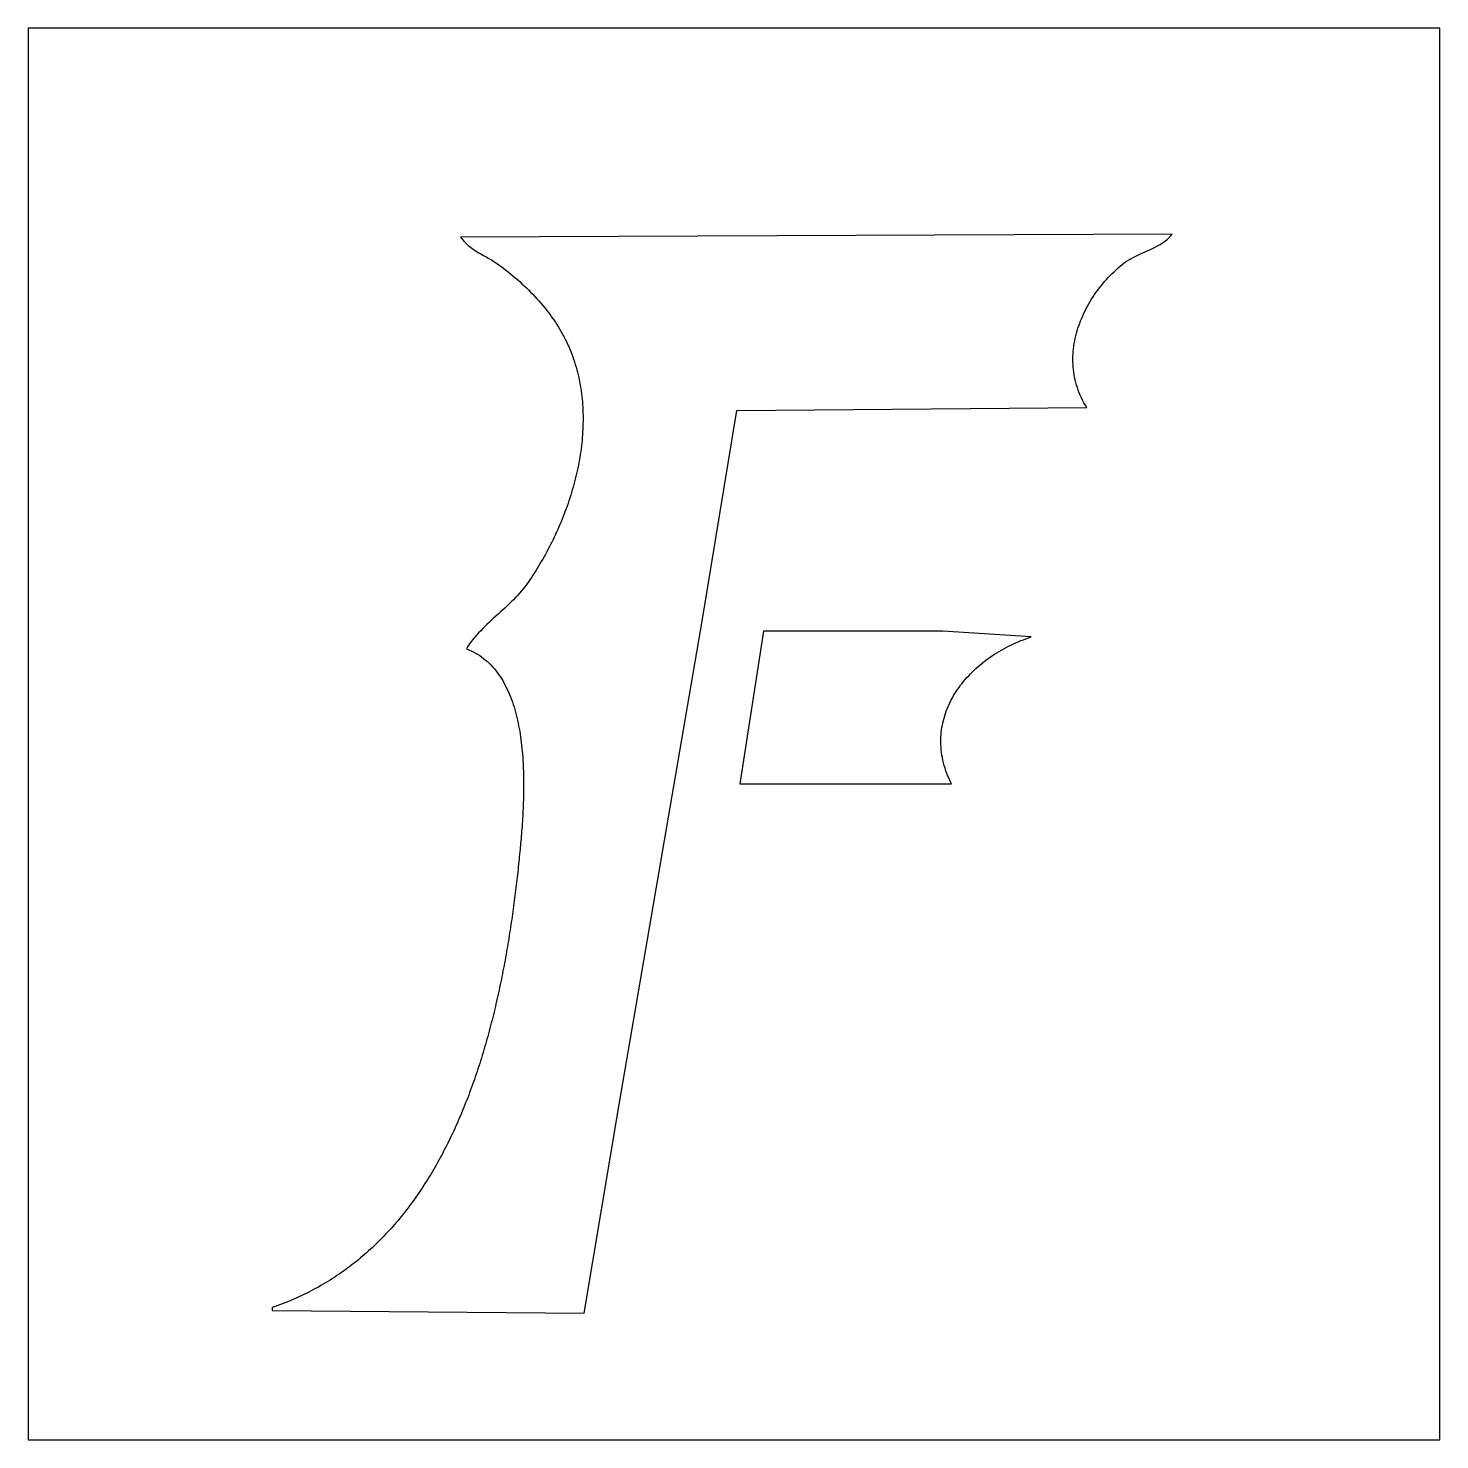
# Model space of a CAD drawing. Extents: x 0 to 480, y 0 to 480.
import ezdxf

# ---------------------------------------------------------------- set-up
doc = ezdxf.new("R2010")
doc.units = 0
doc.layers.add('C7', color=7, linetype='CONTINUOUS')

msp = doc.modelspace()

# ---------------------------------------------------------------- linework, layer by layer
at = {"layer": 'C7'}
for points in [[(0, 480)], [(0, 480), (0, 0), (480, 0), (480, 480), (0, 480)], [(147, 409), (147.5669, 408.2142), (148.2004, 407.476), (148.8931, 406.781), (149.6379, 406.1244), (150.4276, 405.5016), (151.2548, 404.9082), (152.1123, 404.3394), (152.9929, 403.7907), (153.8893, 403.2574), (154.7944, 402.7351), (155.7008, 402.219), (156.6013, 401.7046), (157.4888, 401.1872), (158.3558, 400.6624), (159.1953, 400.1254), (160, 399.5717), (160.8196, 398.9755), (161.6336, 398.3682), (162.4417, 397.7499), (163.2436, 397.1209), (164.0389, 396.4812), (164.8273, 395.831), (165.6086, 395.1704), (166.3824, 394.4996), (167.1483, 393.8186), (167.9062, 393.1278), (168.6557, 392.4271), (169.3964, 391.7168), (170.1282, 390.9969), (170.8505, 390.2677), (171.5633, 389.5293), (172.266, 388.7817), (172.9585, 388.0252), (173.6405, 387.26), (174.3115, 386.486), (174.9713, 385.7036), (175.6197, 384.9127), (176.2562, 384.1137), (176.8806, 383.3065), (177.4925, 382.4914), (178.0917, 381.6686), (178.6779, 380.838), (179.2507, 380), (179.7772, 379.2013), (180.2872, 378.3964), (180.7807, 377.5854), (181.2579, 376.7683), (181.7189, 375.9455), (182.1639, 375.1169), (182.5929, 374.2828), (183.0061, 373.4432), (183.4036, 372.5984), (183.7855, 371.7484), (184.152, 370.8934), (184.5031, 370.0336), (184.8391, 369.169), (185.16, 368.2998), (185.4659, 367.4262), (185.7571, 366.5483), (186.0335, 365.6662), (186.2954, 364.7801), (186.5428, 363.8901), (186.7759, 362.9964), (186.9948, 362.099), (187.1996, 361.1982), (187.3905, 360.2941), (187.5675, 359.3867), (187.7309, 358.4763), (187.8807, 357.5631), (188.017, 356.647), (188.14, 355.7283), (188.2498, 354.8071), (188.3466, 353.8836), (188.4303, 352.9579), (188.5013, 352.0301), (188.5596, 351.1003), (188.6053, 350.1688), (188.6385, 349.2356), (188.6594, 348.3009), (188.6682, 347.3649), (188.6648, 346.4276), (188.6495, 345.4892), (188.6224, 344.5499), (188.5835, 343.6097), (188.5331, 342.6689), (188.4713, 341.7275), (188.3981, 340.7858), (188.3137, 339.8438), (188.2182, 338.9017), (188.1118, 337.9596), (187.9946, 337.0177), (187.8666, 336.0761), (187.7281, 335.1349), (187.5791, 334.1943), (187.4198, 333.2545), (187.2503, 332.3155), (187.0707, 331.3775), (186.8812, 330.4406), (186.6818, 329.5051), (186.4727, 328.5709), (186.2541, 327.6384), (186.026, 326.7075), (185.7885, 325.7785), (185.5419, 324.8514), (185.2862, 323.9265), (185.0215, 323.0038), (184.748, 322.0836), (184.4658, 321.1659), (184.175, 320.2508), (183.8757, 319.3386), (183.5682, 318.4294), (183.2524, 317.5232), (182.9285, 316.6203), (182.5967, 315.7208), (182.257, 314.8248), (181.9096, 313.9324), (181.5547, 313.0439), (181.1923, 312.1593), (180.8225, 311.2787), (180.4456, 310.4024), (180.0616, 309.5305), (179.6706, 308.663), (179.2728, 307.8002), (178.8682, 306.9422), (178.4571, 306.089), (178.0395, 305.241), (177.6156, 304.3981), (177.1855, 303.5606), (176.7493, 302.7285), (176.3071, 301.9021), (175.8591, 301.0814), (175.4054, 300.2666), (174.9461, 299.4579), (174.4813, 298.6553), (174.0113, 297.859), (173.5359, 297.0692), (173.0556, 296.286), (172.5702, 295.5095), (172.08, 294.7399), (171.5851, 293.9774), (171.0856, 293.2219), (170.5816, 292.4738), (170.0734, 291.7331), (169.5609, 291), (168.9734, 290.1944), (168.3607, 289.4047), (167.7247, 288.6294), (167.0674, 287.8677), (166.3908, 287.1181), (165.6969, 286.3798), (164.9877, 285.6513), (164.265, 284.9317), (163.531, 284.2198), (162.7876, 283.5144), (162.0368, 282.8143), (161.2806, 282.1184), (160.5209, 281.4256), (159.7597, 280.7347), (158.9991, 280.0446), (158.2409, 279.3541), (157.4873, 278.662), (156.7401, 277.9672), (156.0014, 277.2686), (155.273, 276.5649), (154.5571, 275.8551), (153.8557, 275.138), (153.1705, 274.4125), (152.5038, 273.6773), (151.8574, 272.9314), (151.2333, 272.1735), (150.6335, 271.4026), (150.0601, 270.6175), (149.5149, 269.817), (149, 269), (149.8063, 268.6704), (150.5912, 268.3153), (151.3548, 267.9352), (152.0974, 267.5305), (152.8193, 267.1019), (153.5208, 266.6498), (154.202, 266.1747), (154.8634, 265.6771), (155.5051, 265.1575), (156.1275, 264.6165), (156.7307, 264.0545), (157.3151, 263.472), (157.881, 262.8696), (158.4285, 262.2478), (158.958, 261.6071), (159.4697, 260.9479), (159.964, 260.2708), (160.441, 259.5763), (160.901, 258.8649), (161.3443, 258.1371), (161.7712, 257.3935), (162.182, 256.6345), (162.5768, 255.8606), (162.956, 255.0723), (163.3199, 254.2702), (163.6687, 253.4548), (164.0026, 252.6265), (164.322, 251.7859), (164.6271, 250.9335), (164.9182, 250.0697), (165.1955, 249.1952), (165.4593, 248.3104), (165.71, 247.4157), (165.9476, 246.5118), (166.1726, 245.5991), (166.3852, 244.6782), (166.5856, 243.7495), (166.7742, 242.8135), (166.9511, 241.8708), (167.1167, 240.9219), (167.2713, 239.9673), (167.415, 239.0074), (167.5482, 238.0428), (167.6711, 237.074), (167.784, 236.1015), (167.8871, 235.1258), (167.9808, 234.1475), (168.0653, 233.167), (168.1409, 232.1848), (168.2078, 231.2014), (168.2663, 230.2174), (168.3166, 229.2333), (168.3591, 228.2495), (168.394, 227.2666), (168.4216, 226.2851), (168.4421, 225.3054), (168.4558, 224.3282), (168.4631, 223.3539), (168.464, 222.383), (168.459, 221.416), (168.4482, 220.4534), (168.432, 219.4958), (168.4106, 218.5436), (168.3843, 217.5973), (168.3533, 216.6575), (168.3179, 215.7247), (168.2785, 214.7994), (168.2352, 213.882), (168.1883, 212.9731), (168.1381, 212.0732), (168.0848, 211.1829), (168.0288, 210.3025), (167.9702, 209.4327), (167.9095, 208.5739), (167.8467, 207.7266), (167.7823, 206.8913), (167.7164, 206.0687), (167.6493, 205.259), (167.5814, 204.463), (167.5128, 203.681), (167.4438, 202.9136), (167.3747, 202.1613), (167.3059, 201.4246), (167.2374, 200.7039), (167.1697, 200), (167.0859, 199.1417), (167.0006, 198.2806), (166.9136, 197.4168), (166.825, 196.5504), (166.7347, 195.6813), (166.6427, 194.8097), (166.5489, 193.9356), (166.4534, 193.0591), (166.3561, 192.1801), (166.2569, 191.2988), (166.1559, 190.4152), (166.053, 189.5294), (165.9483, 188.6415), (165.8416, 187.7514), (165.733, 186.8592), (165.6223, 185.9651), (165.5097, 185.069), (165.3951, 184.1709), (165.2784, 183.2711), (165.1596, 182.3695), (165.0387, 181.4661), (164.9157, 180.561), (164.7905, 179.6544), (164.6631, 178.7461), (164.5335, 177.8364), (164.4017, 176.9252), (164.2676, 176.0126), (164.1312, 175.0986), (163.9925, 174.1834), (163.8515, 173.2669), (163.7081, 172.3492), (163.5622, 171.4304), (163.414, 170.5106), (163.2633, 169.5897), (163.1102, 168.6678), (162.9545, 167.7451), (162.7963, 166.8215), (162.6356, 165.8971), (162.4722, 164.972), (162.3063, 164.0461), (162.1377, 163.1197), (161.9665, 162.1926), (161.7926, 161.2651), (161.616, 160.337), (161.4366, 159.4086), (161.2545, 158.4798), (161.0696, 157.5507), (160.8818, 156.6214), (160.6913, 155.6918), (160.4978, 154.7621), (160.3015, 153.8324), (160.1022, 152.9026), (159.9, 151.9728), (159.6948, 151.0432), (159.4866, 150.1136), (159.2754, 149.1843), (159.0612, 148.2552), (158.8438, 147.3264), (158.6234, 146.398), (158.3998, 145.47), (158.1731, 144.5424), (157.9431, 143.6154), (157.71, 142.6889), (157.4736, 141.7631), (157.234, 140.838), (156.9911, 139.9136), (156.7449, 138.99), (156.4953, 138.0673), (156.2423, 137.1454), (155.986, 136.2246), (155.7262, 135.3047), (155.463, 134.386), (155.1963, 133.4683), (154.9262, 132.5519), (154.6525, 131.6366), (154.3752, 130.7227), (154.0944, 129.8101), (153.8099, 128.8989), (153.5219, 127.9892), (153.2301, 127.081), (152.9347, 126.1744), (152.6356, 125.2693), (152.3328, 124.366), (152.0261, 123.4644), (151.7157, 122.5646), (151.4015, 121.6666), (151.0835, 120.7705), (150.7616, 119.8764), (150.4357, 118.9843), (150.106, 118.0942), (149.7723, 117.2063), (149.4347, 116.3205), (149.093, 115.437), (148.7474, 114.5557), (148.3976, 113.6768), (148.0438, 112.8003), (147.6859, 111.9262), (147.3239, 111.0547), (146.9577, 110.1856), (146.5873, 109.3192), (146.2128, 108.4555), (145.834, 107.5945), (145.4509, 106.7363), (145.0635, 105.8809), (144.6719, 105.0284), (144.2759, 104.1788), (143.8755, 103.3322), (143.4707, 102.4887), (143.0615, 101.6483), (142.6479, 100.8111), (142.2298, 99.977), (141.8072, 99.1463), (141.3801, 98.3189), (140.9484, 97.4948), (140.5122, 96.6742), (140.0714, 95.8571), (139.6259, 95.0436), (139.1758, 94.2336), (138.721, 93.4273), (138.2615, 92.6247), (137.7972, 91.8259), (137.3282, 91.0309), (136.8544, 90.2398), (136.3758, 89.4526), (135.8924, 88.6694), (135.4041, 87.8902), (134.9109, 87.1152), (134.4128, 86.3443), (133.9098, 85.5776), (133.4018, 84.8152), (132.8887, 84.057), (132.3707, 83.3033), (131.8476, 82.554), (131.3195, 81.8092), (130.7862, 81.0689), (130.2478, 80.3332), (129.7043, 79.6021), (129.1556, 78.8758), (128.6017, 78.1542), (128.0425, 77.4374), (127.4781, 76.7255), (126.9084, 76.0185), (126.3334, 75.3165), (125.7531, 74.6195), (125.1674, 73.9277), (124.5763, 73.2409), (123.9798, 72.5594), (123.3779, 71.8831), (122.7705, 71.2121), (122.1576, 70.5465), (121.5391, 69.8863), (120.9152, 69.2316), (120.2856, 68.5824), (119.6505, 67.9387), (119.0097, 67.3008), (118.3633, 66.6685), (117.7112, 66.0419), (117.0534, 65.4212), (116.3899, 64.8063), (115.7206, 64.1974), (115.0455, 63.5944), (114.3647, 62.9974), (113.6779, 62.4065), (112.9854, 61.8218), (112.2869, 61.2432), (111.5825, 60.6709), (110.8722, 60.1048), (110.1559, 59.5451), (109.4337, 58.9919), (108.7054, 58.4451), (107.971, 57.9048), (107.2306, 57.3711), (106.4841, 56.844), (105.7315, 56.3236), (104.9727, 55.8099), (104.2078, 55.3031), (103.4366, 54.803), (102.6592, 54.3099), (101.8756, 53.8237), (101.0857, 53.3446), (100.2895, 52.8725), (99.4869, 52.4076), (98.678, 51.9498), (97.8627, 51.4992), (97.0409, 51.056), (96.2128, 50.6201), (95.3782, 50.1916), (94.5371, 49.7705), (93.6894, 49.3569), (92.8352, 48.9509), (91.9745, 48.5526), (91.1072, 48.1619), (90.2332, 47.7789), (89.3526, 47.4037), (88.4653, 47.0364), (87.5713, 46.6769), (86.6706, 46.3254), (85.7631, 45.9819), (84.8489, 45.6464), (83.9278, 45.3191), (83, 45), (83, 44), (189, 43), (200.9198, 114), (229.2469, 279), (241, 350), (360, 351), (359.4891, 351.8293), (359.0092, 352.6647), (358.5599, 353.5059), (358.1409, 354.3525), (357.7519, 355.2042), (357.3924, 356.0606), (357.0622, 356.9214), (356.7608, 357.7862), (356.4879, 358.6547), (356.2431, 359.5265), (356.0261, 360.4013), (355.8366, 361.2787), (355.6741, 362.1584), (355.5384, 363.0401), (355.429, 363.9233), (355.3456, 364.8077), (355.2878, 365.6931), (355.2554, 366.579), (355.2479, 367.4651), (355.2649, 368.3511), (355.3062, 369.2365), (355.3713, 370.1211), (355.4599, 371.0045), (355.5717, 371.8864), (355.7063, 372.7664), (355.8633, 373.6441), (356.0423, 374.5192), (356.2431, 375.3915), (356.4653, 376.2604), (356.7084, 377.1257), (356.9722, 377.987), (357.2563, 378.844), (357.5604, 379.6964), (357.884, 380.5437), (358.2268, 381.3856), (358.5885, 382.2218), (358.9687, 383.052), (359.367, 383.8757), (359.7832, 384.6927), (360.2167, 385.5025), (360.6674, 386.305), (361.1348, 387.0996), (361.6185, 387.886), (362.1182, 388.664), (362.6336, 389.4331), (363.1643, 390.193), (363.7099, 390.9433), (364.2702, 391.6838), (364.8446, 392.414), (365.4329, 393.1337), (366.0347, 393.8424), (366.6496, 394.5398), (367.2774, 395.2256), (367.9176, 395.8994), (368.5699, 396.5609), (369.2339, 397.2097), (369.9092, 397.8455), (370.5956, 398.4679), (371.2926, 399.0766), (372, 399.6713)], [(372, 399.6712), (372.7266, 400.2334), (373.4952, 400.7619), (374.3005, 401.2609), (375.137, 401.7345), (375.9995, 402.1871), (376.8826, 402.6227), (377.7812, 403.0457), (378.6898, 403.4602), (379.6031, 403.8705), (380.5159, 404.2807), (381.4228, 404.6952), (382.3185, 405.1181), (383.1977, 405.5537), (384.0551, 406.0061), (384.8853, 406.4796), (385.6832, 406.9785), (386.4432, 407.5068), (387.1603, 408.0689), (387.8289, 408.669), (388.4439, 409.3113), (389, 410), (147, 409)], [(250, 275), (242, 223), (314, 223), (313.5558, 223.9078), (313.1421, 224.8134), (312.7583, 225.7166), (312.4042, 226.6172), (312.0794, 227.5151), (311.7836, 228.4099), (311.5165, 229.3017), (311.2776, 230.1902), (311.0667, 231.0753), (310.8834, 231.9567), (310.7274, 232.8343), (310.5983, 233.708), (310.4958, 234.5775), (310.4196, 235.4428), (310.3693, 236.3035), (310.3445, 237.1596), (310.345, 238.0109), (310.3704, 238.8572), (310.4203, 239.6983), (310.4945, 240.5341), (310.5925, 241.3643), (310.714, 242.1889), (310.8587, 243.0077), (311.0263, 243.8204), (311.2164, 244.627), (311.4286, 245.4272), (311.6627, 246.2208), (311.9182, 247.0078), (312.1949, 247.7878), (312.4923, 248.5609), (312.8103, 249.3267), (313.1483, 250.0851), (313.5062, 250.8359), (313.8834, 251.5791), (314.2798, 252.3143), (314.6949, 253.0415), (315.1285, 253.7604), (315.5801, 254.4709), (316.0494, 255.1728), (316.5362, 255.8659), (317.04, 256.5501), (317.5605, 257.2253), (318.0973, 257.8911), (318.6502, 258.5475), (319.2188, 259.1943), (319.8027, 259.8313), (320.4017, 260.4584), (321.0153, 261.0753), (321.6432, 261.6819), (322.2851, 262.2781), (322.9407, 262.8636), (323.6095, 263.4383), (324.2913, 264.002), (324.9858, 264.5546), (325.6925, 265.0958), (326.4112, 265.6256), (327.1414, 266.1437), (327.8829, 266.6499), (328.6354, 267.1441), (329.3984, 267.6262), (330.1716, 268.0959), (330.9547, 268.553), (331.7474, 268.9975), (332.5493, 269.4291), (333.3601, 269.8477), (334.1794, 270.2531), (335.0069, 270.645), (335.8422, 271.0235), (336.685, 271.3882), (337.5351, 271.739), (338.3919, 272.0758), (339.2552, 272.3983), (340.1247, 272.7064), (341, 273), (311, 275), (250, 275)]]:
    msp.add_lwpolyline(points, dxfattribs=at)

doc.saveas('drawing.dxf')
